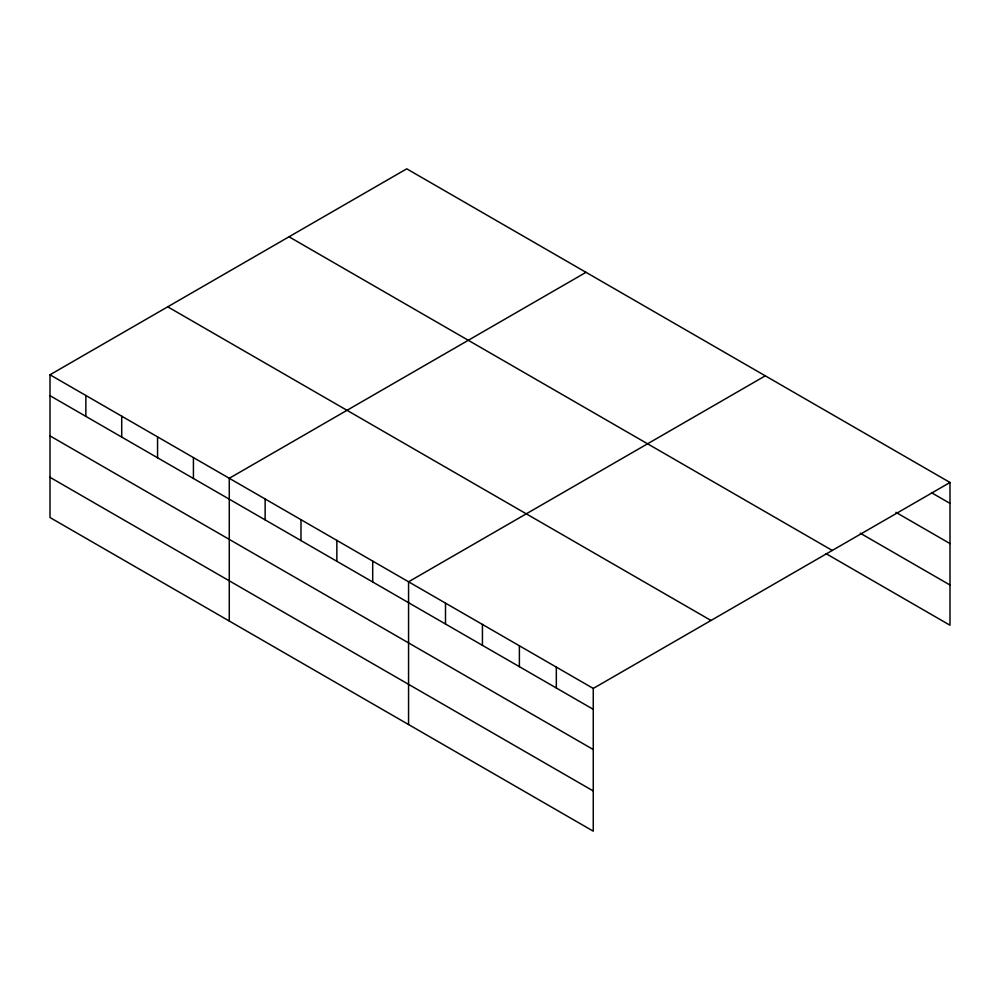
<?xml version="1.0" encoding="UTF-8"?>
<svg xmlns="http://www.w3.org/2000/svg" width="1000" height="1000" viewBox="0 0 1000 1000"><rect width="100%" height="100%" fill="white"/><g stroke="black" fill="none" stroke-linecap="round" stroke-linejoin="round"><path stroke-width="1.5" d="M50 374.775L593.263 688.438L593.263 831.175L50 517.525L50 374.775L406.737 168.825L950 482.475L950 625.225L825.975 553.612M586.013 272.325L229.275 478.288L229.275 621.025M765.288 375.838L408.562 581.788L408.562 724.538M593.263 688.438L950 482.475M931.525 492.713L950 503.375M895.9 512.35L950 543.575M860.288 533.212L950 585.013M289.012 236.788L832.275 550.438M167.725 306.812L710.987 620.462M50 395.675L593.263 709.325M50 435.887L593.263 749.538M50 477.312L593.263 790.962M556.325 667.1L556.325 688M519.388 645.775L519.388 666.675M482.438 624.45L482.438 645.337M445.5 603.125L445.5 624.012M372.7 561.087L372.7 581.987M336.85 540.388L336.85 561.287M300.988 519.688L300.988 540.588M265.138 498.988L265.138 519.888M193.425 457.587L193.425 478.475M157.562 436.887L157.562 457.775M121.713 416.188L121.713 437.075M85.85 395.487L85.85 416.375"/></g></svg>
